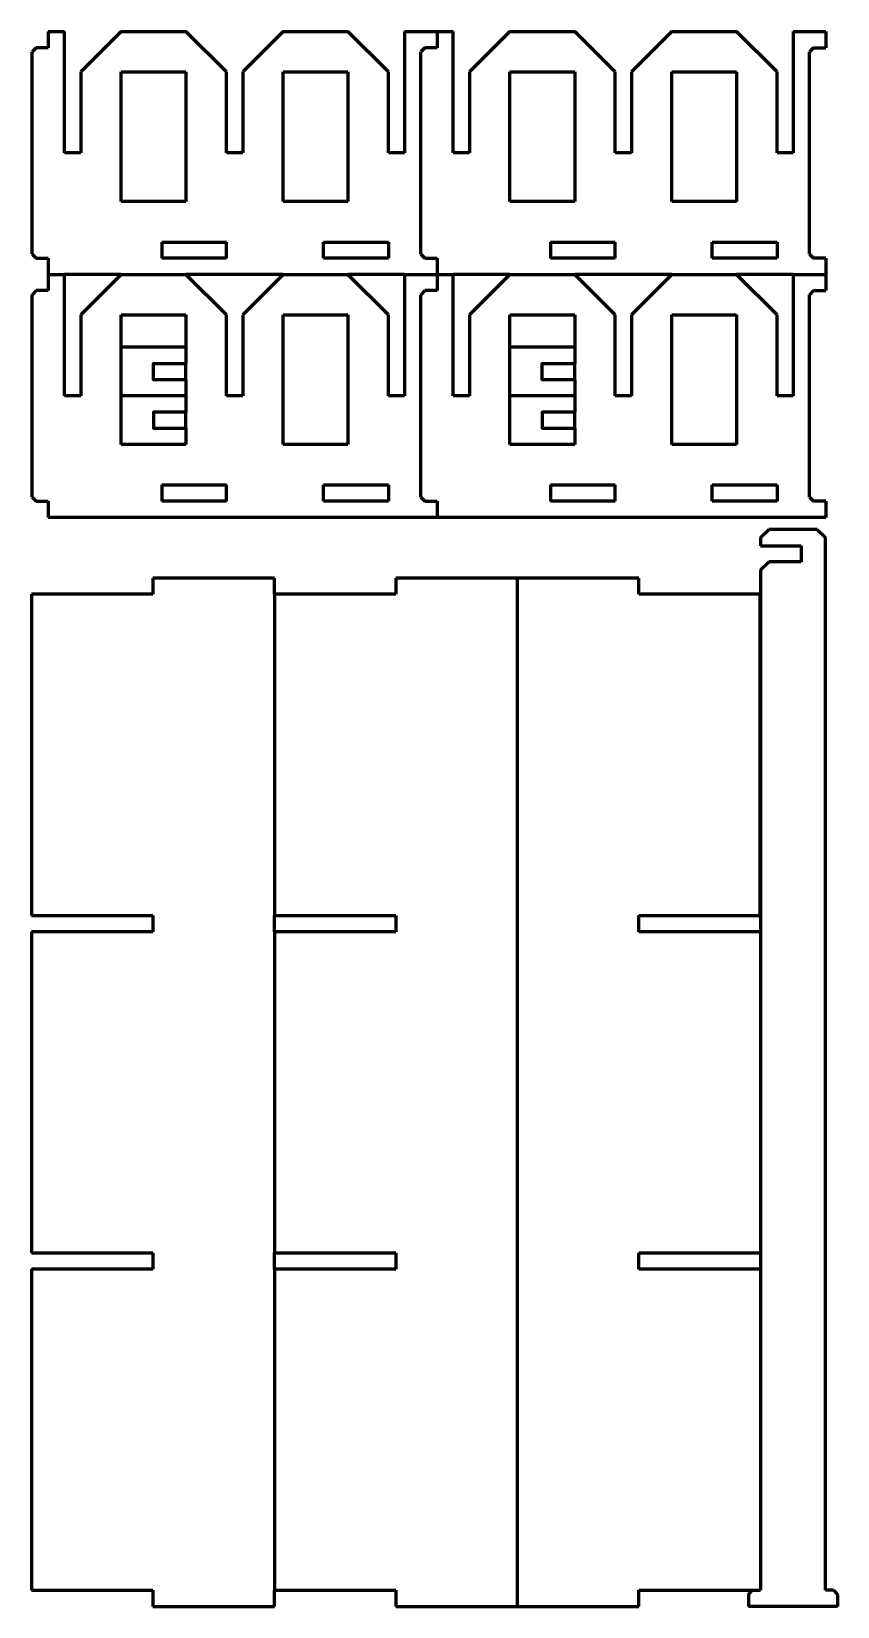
# Model space of a CAD drawing. Header units: millimetres. Extents: x -221 to -22, y -6 to 383.
import ezdxf

# ---------------------------------------------------------------- set-up
doc = ezdxf.new("R2010")
doc.units = ezdxf.units.MM
doc.linetypes.add('K5LT_BASIC', pattern=[0])

msp = doc.modelspace()

# ---------------------------------------------------------------- linework, layer by layer
at = {"color": 150, "linetype": 'K5LT_BASIC', "lineweight": 60, "true_color": 0x0080ff}
for p, q in [((-217, 383), (-213, 383)), ((-217, 383), (-217, 379)), ((-213, 353), (-213, 383)), ((-199, 383), (-209, 373)), ((-199, 383), (-183, 383)), ((-173, 373), (-183, 383)), ((-159, 383), (-169, 373)), ((-159, 383), (-143, 383)), ((-133, 373), (-143, 383)), ((-129, 383), (-121, 383)), ((-129, 383), (-129, 353)), ((-121, 383), (-117, 383)), ((-121, 383), (-121, 379)), ((-117, 353), (-117, 383)), ((-103, 383), (-113, 373)), ((-103, 383), (-87, 383)), ((-77, 373), (-87, 383)), ((-63, 383), (-73, 373)), ((-63, 383), (-47, 383)), ((-37, 373), (-47, 383)), ((-33, 383), (-25, 383)), ((-33, 383), (-33, 353)), ((-25, 383), (-25, 379)), ((-220, 379), (-221, 378)), ((-221, 328), (-221, 378)), ((-217, 379), (-220, 379)), ((-124, 379), (-125, 378)), ((-125, 328), (-125, 378)), ((-121, 379), (-124, 379)), ((-28, 379), (-29, 378)), ((-29, 328), (-29, 378)), ((-28, 379), (-25, 379)), ((-209, 373), (-209, 353)), ((-199, 341), (-199, 373)), ((-199, 373), (-183, 373)), ((-183, 373), (-183, 341)), ((-173, 353), (-173, 373)), ((-169, 373), (-169, 353)), ((-159, 341), (-159, 373)), ((-159, 373), (-143, 373)), ((-143, 373), (-143, 341)), ((-133, 353), (-133, 373)), ((-113, 373), (-113, 353)), ((-103, 341), (-103, 373)), ((-103, 373), (-87, 373)), ((-87, 373), (-87, 341)), ((-77, 353), (-77, 373)), ((-73, 373), (-73, 353)), ((-63, 341), (-63, 373)), ((-63, 373), (-47, 373)), ((-47, 373), (-47, 341)), ((-37, 353), (-37, 373)), ((-209, 353), (-213, 353)), ((-169, 353), (-173, 353)), ((-129, 353), (-133, 353)), ((-113, 353), (-117, 353)), ((-73, 353), (-77, 353)), ((-33, 353), (-37, 353)), ((-183, 341), (-199, 341)), ((-143, 341), (-159, 341)), ((-87, 341), (-103, 341)), ((-47, 341), (-63, 341)), ((-189, 331), (-173, 331)), ((-189, 331), (-189, 327)), ((-173, 327), (-173, 331)), ((-149, 331), (-133, 331)), ((-149, 327), (-149, 331)), ((-133, 331), (-133, 327)), ((-93, 331), (-77, 331)), ((-93, 331), (-93, 327)), ((-77, 327), (-77, 331)), ((-53, 331), (-37, 331)), ((-53, 327), (-53, 331)), ((-37, 331), (-37, 327)), ((-221, 328), (-220, 327)), ((-220, 327), (-217, 327)), ((-217, 327), (-217, 323)), ((-173, 327), (-189, 327)), ((-133, 327), (-149, 327)), ((-125, 328), (-124, 327)), ((-124, 327), (-121, 327)), ((-121, 327), (-121, 323)), ((-77, 327), (-93, 327)), ((-37, 327), (-53, 327)), ((-29, 328), (-28, 327)), ((-25, 327), (-28, 327)), ((-25, 327), (-25, 323)), ((-217, 323), (-213, 323)), ((-217, 323), (-217, 319)), ((-213, 293), (-213, 323)), ((-199, 323), (-213, 323)), ((-199, 323), (-209, 313)), ((-199, 323), (-183, 323)), ((-173, 313), (-183, 323)), ((-159, 323), (-183, 323)), ((-159, 323), (-169, 313)), ((-159, 323), (-143, 323)), ((-133, 313), (-143, 323)), ((-129, 323), (-143, 323)), ((-129, 323), (-129, 293)), ((-129, 323), (-121, 323)), ((-121, 323), (-117, 323)), ((-121, 323), (-121, 319)), ((-117, 293), (-117, 323)), ((-103, 323), (-117, 323)), ((-103, 323), (-113, 313)), ((-103, 323), (-87, 323)), ((-77, 313), (-87, 323)), ((-63, 323), (-87, 323)), ((-63, 323), (-73, 313)), ((-63, 323), (-47, 323)), ((-37, 313), (-47, 323)), ((-33, 323), (-47, 323)), ((-33, 323), (-25, 323)), ((-33, 323), (-33, 293)), ((-25, 323), (-25, 319)), ((-220, 319), (-221, 318)), ((-217, 319), (-220, 319)), ((-124, 319), (-125, 318)), ((-121, 319), (-124, 319)), ((-28, 319), (-29, 318)), ((-28, 319), (-25, 319)), ((-221, 268), (-221, 318)), ((-125, 268), (-125, 318)), ((-29, 268), (-29, 318)), ((-209, 313), (-209, 293)), ((-199, 281), (-199, 313)), ((-199, 313), (-183, 313)), ((-183, 313), (-183, 301)), ((-173, 293), (-173, 313)), ((-169, 313), (-169, 293)), ((-159, 281), (-159, 313)), ((-159, 313), (-143, 313)), ((-143, 313), (-143, 281)), ((-133, 293), (-133, 313)), ((-113, 313), (-113, 293)), ((-103, 281), (-103, 313)), ((-103, 313), (-87, 313)), ((-87, 313), (-87, 301)), ((-77, 293), (-77, 313)), ((-73, 313), (-73, 293)), ((-63, 281), (-63, 313)), ((-63, 313), (-47, 313)), ((-47, 313), (-47, 281)), ((-37, 293), (-37, 313)), ((-183, 305), (-199, 305)), ((-87, 305), (-103, 305)), ((-183, 297), (-183, 301)), ((-87, 297), (-87, 301)), ((-183, 297), (-183, 289)), ((-87, 297), (-87, 289)), ((-209, 293), (-213, 293)), ((-183, 293), (-199, 293)), ((-169, 293), (-173, 293)), ((-129, 293), (-133, 293)), ((-113, 293), (-117, 293)), ((-87, 293), (-103, 293)), ((-73, 293), (-77, 293)), ((-33, 293), (-37, 293)), ((-183, 285), (-183, 289)), ((-87, 285), (-87, 289)), ((-183, 285), (-183, 281)), ((-87, 285), (-87, 281)), ((-183, 281), (-199, 281)), ((-143, 281), (-159, 281)), ((-87, 281), (-103, 281)), ((-47, 281), (-63, 281)), ((-189, 271), (-173, 271)), ((-189, 271), (-189, 267)), ((-173, 267), (-173, 271)), ((-149, 271), (-133, 271)), ((-149, 267), (-149, 271)), ((-133, 271), (-133, 267)), ((-93, 271), (-77, 271)), ((-93, 271), (-93, 267)), ((-77, 267), (-77, 271)), ((-53, 271), (-37, 271)), ((-53, 267), (-53, 271)), ((-37, 271), (-37, 267)), ((-221, 268), (-220, 267)), ((-220, 267), (-217, 267)), ((-217, 267), (-217, 263)), ((-173, 267), (-189, 267)), ((-133, 267), (-149, 267)), ((-125, 268), (-124, 267)), ((-124, 267), (-121, 267)), ((-121, 267), (-121, 263)), ((-77, 267), (-93, 267)), ((-37, 267), (-53, 267)), ((-29, 268), (-28, 267)), ((-25, 267), (-28, 267)), ((-25, 267), (-25, 263)), ((-121, 263), (-217, 263)), ((-25, 263), (-121, 263)), ((-41.08, 258), (-39.08, 260)), ((-41.08, 258), (-41.08, 256)), ((-27.08, 260), (-39.08, 260)), ((-27.08, 260), (-25.08, 258)), ((-25.08, -2), (-25.08, 258)), ((-41.08, 256), (-31.08, 256)), ((-31.08, 256), (-31.08, 252)), ((-41.08, 250), (-39.08, 252)), ((-41.08, 250), (-41.08, -2)), ((-31.08, 252), (-39.08, 252)), ((-161.16, 248), (-191.16, 248)), ((-191.16, 248), (-191.16, 244)), ((-161.16, 244), (-161.16, 248)), ((-101.16, 248), (-131.16, 248)), ((-131.16, 248), (-131.16, 244)), ((-71.16, 248), (-101.16, 248)), ((-101.16, -6), (-101.16, 248)), ((-71.16, 244), (-71.16, 248)), ((-191.16, 244), (-221.16, 244)), ((-221.16, 244), (-221.16, 164.67)), ((-131.16, 244), (-161.16, 244)), ((-161.16, 244), (-161.16, 164.67)), ((-41.16, 244), (-71.16, 244)), ((-41.16, 164.67), (-41.16, 244)), ((-221.16, 164.67), (-191.16, 164.67)), ((-191.16, 164.67), (-191.16, 160.67)), ((-161.16, 164.67), (-131.16, 164.67)), ((-161.16, 160.67), (-161.16, 164.67)), ((-131.16, 164.67), (-131.16, 160.67)), ((-71.16, 164.67), (-41.16, 164.67)), ((-71.16, 160.67), (-71.16, 164.67)), ((-191.16, 160.67), (-221.16, 160.67)), ((-221.16, 160.67), (-221.16, 81.33)), ((-131.16, 160.67), (-161.16, 160.67)), ((-161.16, 160.67), (-161.16, 81.33)), ((-41.16, 160.67), (-71.16, 160.67)), ((-221.16, 81.33), (-191.16, 81.33)), ((-191.16, 81.33), (-191.16, 77.33)), ((-161.16, 81.33), (-131.16, 81.33)), ((-161.16, 77.33), (-161.16, 81.33)), ((-131.16, 81.33), (-131.16, 77.33)), ((-71.16, 81.33), (-41.16, 81.33)), ((-71.16, 77.33), (-71.16, 81.33)), ((-221.16, 77.33), (-221.16, -2)), ((-191.16, 77.33), (-221.16, 77.33)), ((-131.16, 77.33), (-161.16, 77.33)), ((-161.16, 77.33), (-161.16, -2)), ((-41.16, 77.33), (-71.16, 77.33)), ((-221.16, -2), (-191.16, -2)), ((-191.16, -2), (-191.16, -6)), ((-161.16, -2), (-131.16, -2)), ((-161.16, -6), (-161.16, -2)), ((-131.16, -2), (-131.16, -6)), ((-71.16, -2), (-41.16, -2)), ((-71.16, -6), (-71.16, -2)), ((-44.08, -3), (-43.08, -2)), ((-44.08, -3), (-44.08, -6)), ((-41.08, -2), (-41.16, -2)), ((-23.08, -2), (-25.08, -2)), ((-23.08, -2), (-22.08, -3)), ((-22.08, -3), (-22.08, -6)), ((-191.16, -6), (-161.16, -6)), ((-131.16, -6), (-101.16, -6)), ((-101.16, -6), (-71.16, -6)), ((-22.08, -6), (-44.08, -6))]:
    msp.add_line(p, q, dxfattribs=at)
for points in [[(-183, 297), (-191, 297), (-191, 301), (-183, 301)], [(-87, 297), (-95, 297), (-95, 301), (-87, 301)], [(-183, 289), (-191, 289), (-191, 285), (-183, 285)], [(-87, 289), (-95, 289), (-95, 285), (-87, 285)]]:
    msp.add_lwpolyline(points, dxfattribs=at)

doc.saveas('drawing.dxf')
